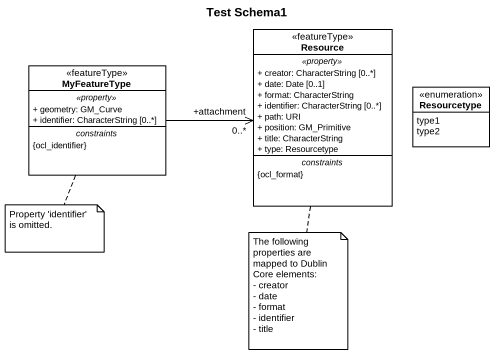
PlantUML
@startuml
title Test Schema1
hide circle
hide empty members
skinparam classAttributeIconSize 0
class MyFeatureType <<featureType>> {
  .. <<property>> ..
  + geometry: GM_Curve
  + identifier: CharacterString [0..*]
  -- constraints --
  {ocl_identifier}
}
class Resource <<featureType>> {
  .. <<property>> ..
  + creator: CharacterString [0..*]
  + date: Date [0..1]
  + format: CharacterString
  + identifier: CharacterString [0..*]
  + path: URI
  + position: GM_Primitive
  + title: CharacterString
  + type: Resourcetype
  -- constraints --
  {ocl_format}
}
enum Resourcetype {
  type1
  type2
}
MyFeatureType -right-> "+attachment\n0..*" Resource
note bottom of MyFeatureType : Property 'identifier' is omitted.
note bottom of Resource
  The following properties are mapped to Dublin Core elements:
  - creator
  - date
  - format
  - identifier
  - title
end note
@enduml
